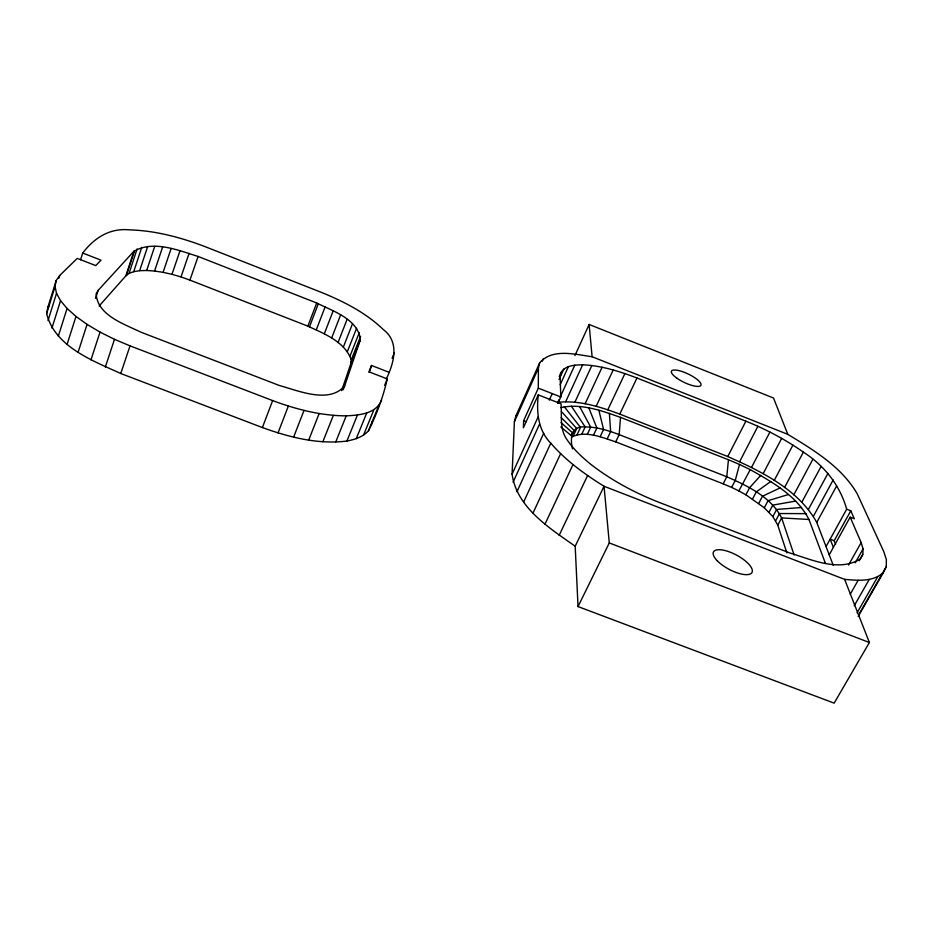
<?xml version="1.0" encoding="UTF-8"?>
<svg xmlns="http://www.w3.org/2000/svg" width="933" height="933" viewBox="0 0 933 933"><rect width="100%" height="100%" fill="white"/><g stroke="black" fill="none" stroke-linecap="round" stroke-linejoin="round"><path stroke-width="1.4" d="M844.633 579.381L869.381 642.51L834.16 703.144L578.04 606.578L575.183 546.237C549.665 528.171 516.824 507.832 512.089 474.197L514.386 421.751L515.856 416.001L539.647 362.89C552.324 347.951 575.334 354.482 592.105 356.744L787.779 434.323C813.693 450.103 841.624 466.838 857.229 493.802L883.831 551.753L886.35 559.52L886.292 566.634L883.411 572.465C873.101 582.18 857.614 580.454 844.633 579.381L604.048 486.28C584.618 474.186 565.795 460.599 550.773 443.175C538.014 430.265 536.37 412.059 538.271 394.881L561.025 403.802C562.016 415.617 559.462 428.679 566.599 439.081C572.874 448.621 581.247 456.447 589.994 463.689C610.439 479.749 633.519 492.216 657.648 501.802L789.68 552.942C811.535 559.52 838.849 572.454 860.331 558.925L862.803 554.447L863.072 548.931L861.171 542.539L850.15 517.139L829.227 554.843M538.271 394.881L523.401 427.792L523.611 420.736L538.306 388.14L538.399 368.173L539.647 362.89M386.297 379.008C393.971 363.065 399.884 341.991 383.241 329.489C365.759 312.66 343.741 301.511 321.477 292.414L205.47 246.79C181.119 237.483 155.496 230.591 129.314 229.856C109.814 227.885 94.268 237.857 82.71 253.041L80.6 259.759M560.838 407.639C581.014 403.126 601.622 410.73 620.492 417.366L619.185 434.626L615.722 441.857C601.972 437.437 585.457 430.113 571.462 437.134M360.313 339.752C358.389 319.133 332.708 311.097 316.707 302.992L198.111 256.458C178.203 250.277 153.607 239.991 133.909 251.257L98.117 290.408L96.122 293.895C97.58 315.412 123.984 323.903 140.568 332.043L279.433 385.516C298.502 390.74 329.244 404.152 344.697 385.842L360.313 339.752L350.936 363.369L341.618 390.682M350.936 363.369L351.274 359.858L360.593 336.358M620.492 417.366L728.44 459.759L726.795 476.751L723.157 483.83L615.722 441.857M572.5 448.82C569.771 437.985 571.497 425.6 585.189 426.929C596.933 426.917 608.304 430.521 619.185 434.626L726.795 476.751C747.496 485.906 770.938 496.776 781.621 517.932L794.111 554.96M389.038 372.29L371.497 365.468L369.515 372.022L387.253 378.915C383.23 396.91 376.699 414.217 368.512 430.708C363.03 437.006 354.832 439.501 346.913 441.041C318.141 444.691 289.277 437.274 262.395 427.559L120.754 373.515C92.705 360.663 54.942 346.784 46.65 313.64L55.059 286.583L56.143 280.6L59.665 275.527L77.229 258.394L95.761 265.59L101.021 260.167L82.71 253.041M46.65 313.64L47.805 307.458L56.143 280.6M850.15 517.139L854.29 518.76L850.791 510.794L846.697 509.196C839.828 484.973 824.282 465.66 803.383 452.108C785.504 439.606 766.11 429.32 745.887 421.168L636.971 378.005C619.547 371.334 601.435 365.631 582.67 364.791C575.043 364.955 565.398 365.211 560.99 372.57L560.138 377.06L560.803 396.968L557.806 403.511M728.44 459.759L739.507 464.447L735.286 480.332L731.624 487.411L723.157 483.83M371.264 425.261L372.395 421.145M58.837 278.197L59.665 275.527M48.026 320.579L56.516 293.324L55.059 286.583M51.945 328.101L60.54 300.683L56.516 293.324M58.371 336.008L67.071 308.45L60.54 300.683M67.176 344.079L75.993 316.439L67.071 308.45M78.139 352.103L87.072 324.392L75.993 316.439M95.551 298.35L98.117 290.408M90.979 359.835L100.029 332.101L87.072 324.392M99.12 306.071L125.838 275.841L133.909 251.257M126.456 275.363L134.527 250.802M125.838 275.841L129.057 273.392L137.104 248.936M129.057 273.392L133.722 271.666L141.758 247.338M105.324 367.042L114.491 339.332L100.029 332.101M133.722 271.666L139.658 270.687L147.682 246.499M139.658 270.687L146.679 270.477L154.715 246.405M146.679 270.477L154.575 271.036L162.61 247.082M120.754 373.515L130.037 345.863L114.491 339.332M154.575 271.036L163.088 272.331L171.147 248.47M163.088 272.331L171.975 274.325L180.081 250.545M171.975 274.325L181.014 276.938L189.142 253.24M351.274 359.858C344.802 341.606 324.124 333.687 307.867 326.153L189.924 280.122L198.111 256.458M262.395 427.559L272.634 400.595C296.181 409.33 320.952 415.768 346.213 415.861C358.913 415.208 376.244 413.89 381.562 400.105M307.867 326.153L316.707 302.992M309.488 326.853L318.34 303.691M316.322 329.769L325.22 306.619M278.022 432.935L288.355 406.077M324.311 333.781L333.268 310.642M331.612 338.084L340.615 314.934M293.603 437.169L304.018 410.427M338.003 342.586L347.076 319.401M343.321 347.134L352.452 323.891M308.683 440.143L319.156 413.552M347.379 351.624L356.581 328.311M350.062 355.905L359.333 332.498M351.006 362.692L360.371 339.099M343.111 389.831L344.697 385.842M322.841 441.787L333.349 415.372M335.693 442.079L346.213 415.861M368.792 372.197L371.497 365.468M346.913 441.041L357.432 415.033M356.243 438.732L366.727 412.946M392.093 358.225L394.216 353.001M363.485 435.256L373.923 409.68M384.629 385.341L387.253 378.915M368.512 430.708L378.891 405.354M514.386 421.751L538.399 368.173M542.236 361.188L543.414 358.552M512.089 474.197L538.154 416.829M559.205 376.5L560.99 372.57M549.292 400.117L552.243 393.621M559.065 379.463L563.8 369.048M513.092 482.186L539.461 424.305M560.208 384.641L568.454 366.564M574.926 355.578L589.131 324.462L773.539 398.029L787.779 434.323M516.964 491.691L543.694 433.285M558.96 399.756L557.794 402.321C579.078 400.024 600.059 406.823 619.78 414.1L727.775 456.54C761.246 471.398 798.158 489.207 816.748 522.387L833.286 565.421M560.138 397.19L574.81 365.141M565.69 401.726L582.67 364.791M523.646 502.036L550.773 443.175M574.88 402.205L591.849 365.503M533.046 512.963L560.605 453.706M585.119 403.744L602.1 367.24M571.241 435.198L572.395 432.714L561.036 422.556M571.707 435.268L574.017 430.311L561.211 417.622M573.294 435.921L576.734 428.539L561.409 411.465M577.061 434.755L580.501 427.396L564.278 406.706M581.76 434.265L585.189 426.929L571.369 406.147M596.175 406.287L613.203 369.958M544.977 524.194L572.967 464.611M587.265 434.44L590.694 427.139L579.638 406.555M593.435 435.268L596.875 427.99L588.863 407.919M607.815 409.762L624.912 373.573M600.141 436.737L603.581 429.483L598.846 410.205M559.147 535.39L587.58 475.585M607.22 438.802L610.66 431.559L609.366 413.342M619.78 414.1L636.971 378.005M575.183 546.237L604.048 486.28L609.272 542.936L578.04 606.578M727.775 456.54L745.887 421.168M739.694 461.578L757.911 426.264M731.624 487.411L738.854 490.921L750.249 469.649C772.454 482.174 797.004 495.901 808.958 519.471L825.448 563.439M751.566 467.328L769.923 432.037M786.881 552.884L777.76 525.139L772.874 516.579L764.279 507.797L745.887 494.817L749.584 487.737L760.733 475.387M763.159 473.661L781.667 438.358M752.569 498.98L756.29 491.901L770.728 481.521M758.751 503.342L762.483 496.251L780.011 487.947M774.227 480.46L792.898 445.099M764.279 507.797L768.046 500.694L788.373 494.525M769.025 512.24L772.816 505.115L795.604 501.091M784.513 487.562L803.383 452.108M772.874 516.579L776.688 509.43L801.54 507.517M775.708 520.696L779.545 513.523L806.019 513.64M793.808 494.84L812.865 459.258M777.76 525.139L781.621 517.932L808.958 519.471M801.867 502.129L821.133 466.383M808.491 509.255L827.979 473.323M813.506 516.066L833.192 479.924M816.748 522.387L836.633 486M826.043 546.563L846.697 509.196M835.606 544.266L834.195 540.732L850.791 510.794M848.529 565.048L861.171 542.539M855.258 562.786L863.072 548.931M859.223 560.791L862.803 554.447M850.22 594.263L858.115 580.361M854.208 605.797L869.218 579.475M857.089 612.806L877.696 576.792M859.864 612.724L886.292 566.634M858.173 616.491L883.411 572.465M47.805 307.458L49.239 305.348M515.856 416.001L517.442 414.065M181.014 276.938L189.924 280.122M609.272 542.936L869.381 642.51M130.037 345.863L272.634 400.595M834.195 540.732L830.137 539.157L833.379 547.368M523.611 420.736L526.119 421.716M538.306 388.14L560.803 396.968M739.507 464.447L750.249 469.649M738.854 490.921L745.887 494.817M560.838 426.964L571.882 436.166M589.131 324.462L592.105 356.744M676.88 378.168A16.328 4.653 25.6 0 0 700.893 385.329A16.328 4.653 25.6 0 0 680.845 371.124A16.328 4.653 25.6 0 0 676.88 378.168M717.349 560.873A21.832 8.035 28.1 0 0 750.995 573.573A21.832 8.035 28.1 0 0 729.909 552.079A21.832 8.035 28.1 0 0 717.349 560.873"/></g></svg>
